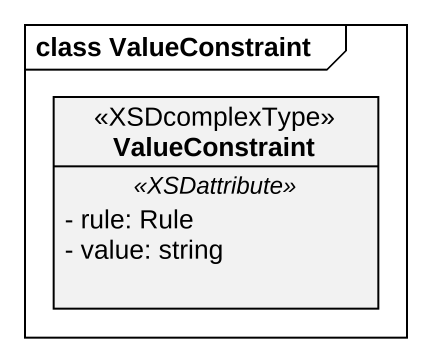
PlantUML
@startuml
mainframe class ValueConstraint
hide circle
hide empty members
skinparam classAttributeIconSize 0
class ValueConstraint <<XSDcomplexType>> {
  .. <<XSDattribute>> ..
  - rule: Rule
  - value: string
}
@enduml
